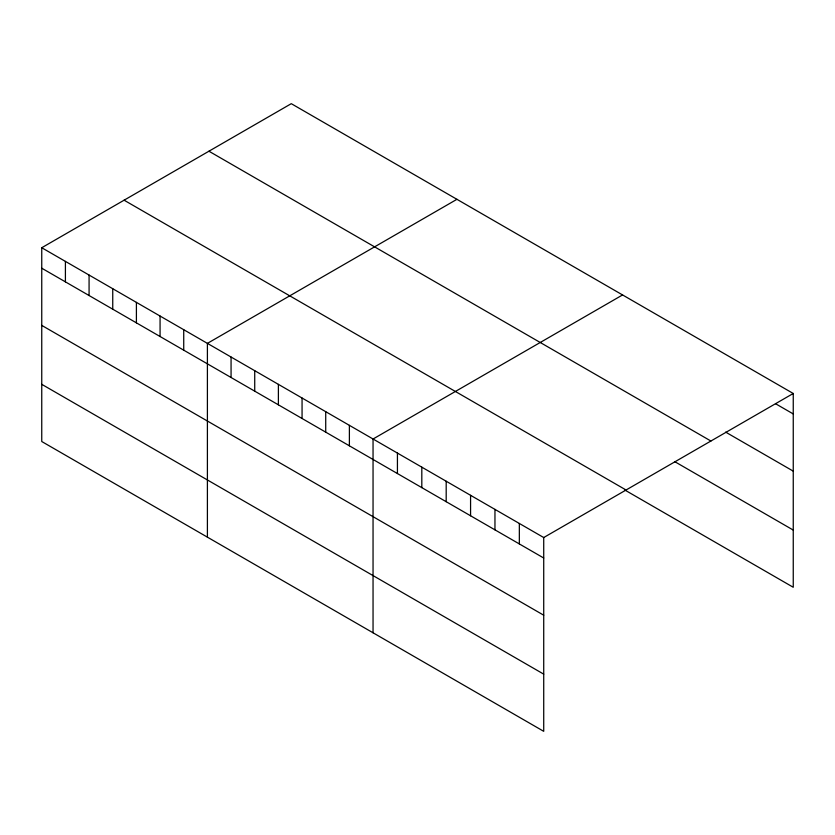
<?xml version="1.0" encoding="UTF-8"?>
<svg xmlns="http://www.w3.org/2000/svg" width="835" height="835" viewBox="0 0 835 835"><rect width="100%" height="100%" fill="white"/><g stroke="black" fill="none" stroke-linecap="round" stroke-linejoin="round"><path stroke-width="1.25" d="M41.75 247.734L543.721 537.542L543.721 731.324L41.75 441.517L41.75 247.734L291.279 103.676L793.25 393.483L793.25 587.266L624.799 490.009M456.933 199.315L207.404 343.373L207.404 537.155M622.576 294.943L373.047 439.012L373.047 632.794M543.721 537.542L793.25 393.483M775.517 403.702L793.25 413.941M725.646 432.112L793.25 471.138M208.938 151.218L710.909 441.026M674.67 461.609L793.25 530.068M124.091 200.191L626.062 490.009M41.75 268.202L543.721 558.01M41.75 325.389L543.721 615.207M41.75 384.319L543.721 674.137M519.339 523.472L519.339 543.929M494.957 509.392L494.957 529.86M470.575 495.322L470.575 515.779M446.193 481.242L446.193 501.699M421.811 467.162L421.811 487.63M397.429 453.092L397.429 473.549M349.385 425.349L349.385 445.806M325.723 411.686L325.723 432.144M302.061 398.024L302.061 418.481M278.389 384.361L278.389 404.818M254.727 370.698L254.727 391.156M231.065 357.036L231.065 377.493M183.731 329.71L183.731 350.178M160.07 316.048L160.07 336.515M136.408 302.385L136.408 322.853M112.746 288.722L112.746 309.19M89.074 275.059L89.074 295.527M65.412 261.397L65.412 281.865"/></g></svg>
